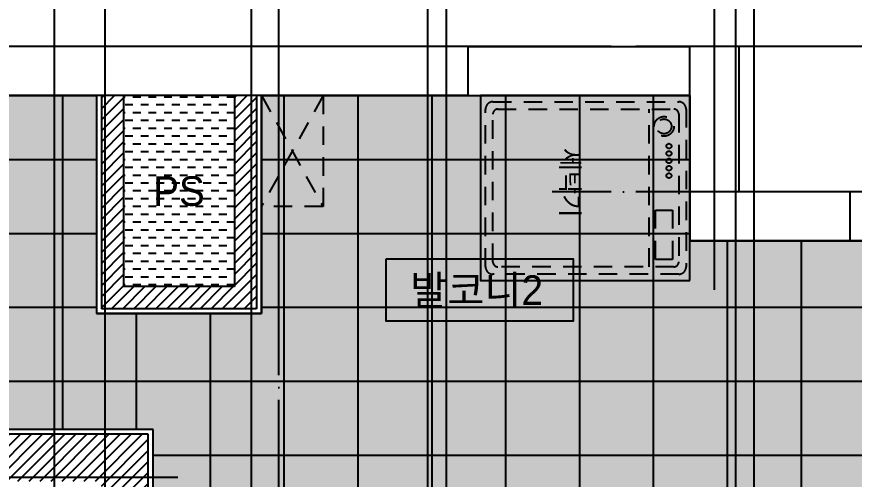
# Model space of a CAD drawing. Header units: millimetres. Extents: x -24416 to 92204, y -190080 to 23760.
# Drawn here: x 14814 to 18215, y -33398 to -31520 of the extents above; entities that cross this region are included whole.
import ezdxf
from ezdxf.enums import TextEntityAlignment as Align

# ---------------------------------------------------------------- set-up
doc = ezdxf.new("R2010")
doc.units = ezdxf.units.MM
doc.header["$LTSCALE"] = 50
for name, pattern in [('AUDIT_D_220706163347-0', [0]), ('CEN', [62, 60, -1, 0, -1]), ('HD', [2.5, 1.5, -1]), ('HID', [2.5, 1.5, -1])]:
    doc.linetypes.add(name, pattern=pattern)
doc.layers.get('defpoints').update_dxf_attribs({"color": 139})
for name, color, linetype in [('A-SOL252', 252, 'Continuous'), ('A_HAT', 8, 'Continuous'), ('AA-단열-바닥-욕실', 30, 'Continuous'), ('CEN_CON', 1, 'CEN'), ('CEN_WALL', 12, 'CEN'), ('CONC', 2, 'Continuous'), ('ELE3_CON', 7, 'Continuous'), ('ETC', 6, 'Continuous'), ('FIN', 6, 'Continuous'), ('FUR_가구', 8, 'HD'), ('FUR_가전', 8, 'HID'), ('ROM', 7, 'AUDIT_D_220706163347-0'), ('WAL', 3, 'Continuous'), ('바닥타일', 8, 'Continuous'), ('실명', 3, 'AUDIT_D_220706163347-0'), ('실명박스', 7, 'AUDIT_D_220706163347-0')]:
    doc.layers.add(name, color=color, linetype=linetype)
doc.layers.add('AA-CEN', color=1, linetype='CEN', plot=False)
doc.layers.add('MC', color=135, linetype='Continuous', plot=False)
doc.styles.add('HAUD01', font='Dotum.ttf')
doc.styles.add('맑은 고딕', font='malgun.ttf')

# ---------------------------------------------------------------- blocks, each defined once
blk = doc.blocks.new('A$Ca96da67e')
at = {"layer": 'FUR_가구'}
for p, q in [((250, 450), (0, 0)), ((0, 450), (250, 0))]:
    blk.add_line(p, q, dxfattribs=at)
blk.add_lwpolyline([(250, 0), (0, 0), (0, 450), (250, 450)], close=True, dxfattribs=at)
blk = doc.blocks.new('세탁기-850')
at = {"layer": 'defpoints'}
blk.add_lwpolyline([(0, 0), (-750, 0), (-750, -850), (0, -850)], close=True, dxfattribs=at)
at = {"layer": 'FUR_가전'}
blk.add_line((-55, -165), (-695, -165), dxfattribs=at)
for points in [[(-695, -830, -0.414214), (-725, -800), (-725, -45, -0.414214), (-695, -15), (-55, -15, -0.414214), (-25, -45), (-25, -800, -0.414214), (-55, -830)], [(-695, -780), (-695, -65, -0.414214), (-675, -45), (-75, -45, -0.414214), (-55, -65), (-55, -780, -0.414214), (-75, -800), (-675, -800, -0.414214)]]:
    blk.add_lwpolyline(points, format="xyb", close=True, dxfattribs=at)
blk.add_lwpolyline([(-85, -140), (-285, -140), (-285, -70), (-85, -70)], close=True, dxfattribs=at)
for centre, radius in [((-625.1, -105), 40), ((-625.1, -105), 30), ((-545.1, -85), 10), ((-515.1, -85), 10), ((-485.1, -85), 10), ((-455.1, -85), 10), ((-425.1, -85), 10)]:
    blk.add_circle(centre, radius, dxfattribs=at)
at = {"layer": 'FUR_가전', "style": '맑은 고딕'}
blk.add_text('세탁기', height=75, rotation=0, dxfattribs=at).set_placement((-537.9, -523.5))
blk = doc.blocks.new('U-84A(기본)', base_point=(206477.1, -21253.3))
at = {"layer": 'A-SOL252'}
h = blk.add_hatch(dxfattribs=at)
h.set_pattern_fill('DASH', color=256, scale=10, style=0)
h.set_pattern_definition([(0, (-50, 0), (31.75, 31.75), [31.75, -31.75])])
h.paths.add_polyline_path([(217082.1, -11118.3), (216632.1, -11118.3), (216632.1, -11913.3), (217082.1, -11913.3)])
at = {"layer": 'A_HAT'}
h = blk.add_hatch(dxfattribs=at)
h.set_pattern_fill('ANSI31', color=256, scale=10, style=0)
h.set_pattern_definition([(45, (-50, 0), (-22.4506403, 22.4506403), [])])
h.paths.add_polyline_path([(216632.1, -11118.3), (216542.1, -11118.3), (216542.1, -11983.3), (217172.1, -11983.3), (217172.1, -11118.3), (217082.1, -11118.3), (217082.1, -11893.3), (216632.1, -11893.3)])
h = blk.add_hatch(dxfattribs=at)
h.set_pattern_fill('ANSI31', color=256, scale=10, style=0)
h.paths.add_polyline_path([(216732.1, -12493.3), (215152.1, -12493.3), (215152.1, -12683.3), (216542.1, -12683.3), (216542.1, -12923.3), (216732.1, -12923.3)])
at = {"layer": '바닥타일'}
h = blk.add_hatch(dxfattribs=at)
h.set_pattern_fill('_USER', color=256, scale=300, double=1, pattern_type=0)
h.set_pattern_definition([(0, (0, 0), (0, 300), []), (90, (0, 0), (-300, 2e-14), [])])
h.paths.add_polyline_path([(212822.1, -12473.3), (212822.1, -11118.3), (216522.1, -11118.3), (216522.1, -12003.3), (217192.1, -12003.3), (217192.1, -11118.3), (218932.1, -11118.3), (218932.1, -11708.3), (221162.1, -11708.3), (221162.1, -12913.3), (216752.1, -12913.3), (216752.1, -12473.3)])
at = {"layer": 'CEN_CON'}
for p, q in [((217262.1, -21553.3), (217262.1, -10618.3)), ((219032.1, -11906.5), (219032.1, -10618.3)), ((221712.1, -10918.3), (211822.1, -10918.3)), ((221712.1, -11508.3), (218372.8, -11508.3))]:
    blk.add_line(p, q, dxfattribs=at)
at = {"layer": 'CEN_WALL'}
for p, q in [((216557.1, -13413.3), (216557.1, -10618.3)), ((217867.1, -10618.3), (217867.1, -14323.3)), ((219117.1, -10618.3), (219117.1, -15873.3)), ((216852.1, -12668.3), (212452.1, -12668.3))]:
    blk.add_line(p, q, dxfattribs=at)
at = {"layer": 'CONC'}
for p, q in [((218032.1, -10918.3), (215152.1, -10918.3)), ((218032.1, -11118.3), (218032.1, -10918.3)), ((219132.1, -10918.3), (218932.1, -10918.3)), ((218932.1, -11708.3), (218932.1, -10918.3)), ((219132.1, -11508.3), (219132.1, -10918.3)), ((218032.1, -11118.3), (215152.1, -11118.3)), ((219582.1, -11508.3), (219132.1, -11508.3)), ((219582.1, -11508.3), (219582.1, -11708.3)), ((219582.1, -11708.3), (218932.1, -11708.3))]:
    blk.add_line(p, q, dxfattribs=at)
at = {"layer": 'ELE3_CON'}
for p, q in [((218032.1, -10918.3), (218932.1, -10918.3)), ((218032.1, -11118.3), (218932.1, -11118.3)), ((220582.1, -11508.3), (219582.1, -11508.3)), ((220582.1, -11708.3), (219582.1, -11708.3))]:
    blk.add_line(p, q, dxfattribs=at)
at = {"layer": 'FIN'}
for p, q in [((216522.1, -11118.3), (216522.1, -12003.3)), ((217192.1, -11118.3), (217192.1, -12003.3)), ((217192.1, -12003.3), (216522.1, -12003.3)), ((216752.1, -12473.3), (215132.1, -12473.3)), ((216752.1, -12923.3), (216752.1, -12473.3))]:
    blk.add_line(p, q, dxfattribs=at)
at = {"layer": 'MC'}
for p, q in [((216352.1, -13413.3), (216352.1, -10618.3)), ((217152.1, -21553.3), (217152.1, -10618.3)), ((217942.1, -10618.3), (217942.1, -14323.3)), ((219192.1, -10618.3), (219192.1, -15873.3))]:
    blk.add_line(p, q, dxfattribs=at)
at = {"layer": 'WAL'}
for p, q in [((216542.1, -11118.3), (216542.1, -11983.3)), ((216632.1, -11118.3), (216632.1, -11893.3)), ((217082.1, -11118.3), (217082.1, -11893.3)), ((217172.1, -11118.3), (217172.1, -11983.3)), ((217082.1, -11893.3), (216632.1, -11893.3)), ((217172.1, -11983.3), (216542.1, -11983.3)), ((216732.1, -12493.3), (215152.1, -12493.3)), ((216732.1, -12923.3), (216732.1, -12493.3))]:
    blk.add_line(p, q, dxfattribs=at)
at = {"layer": 'FUR_가구'}
blk.add_blockref('A$Ca96da67e', (217192.1, -11568.3), dxfattribs=at)
at = {"layer": 'FUR_가전', "rotation": 270}
blk.add_blockref('세탁기-850', (218932.1, -11868.3), dxfattribs=at)
blk = doc.blocks.new('A$C415C5DAF')
at = {"layer": '실명박스'}
blk.add_lwpolyline([(3827, -50881.5), (3827, -51131.5), (4589, -51131.5), (4589, -50881.5)], close=True, dxfattribs=at)
at = {"layer": 'ROM', "color": 3, "style": 'HAUD01'}
blk.add_text('PS', height=120, dxfattribs=at).set_placement((2987.1, -50605), align=Align.MIDDLE)
at = {"layer": '실명', "style": 'HAUD01'}
blk.add_text('발코니2', height=120, dxfattribs=at).set_placement((4196.2, -51005.7), align=Align.MIDDLE)
blk = doc.blocks.new('A$C1CAF0AFA')
at = {"layer": 'ETC'}
h = blk.add_hatch(dxfattribs=at)
h.set_pattern_fill('CROSS', color=256, scale=10, angle=45)
h.set_pattern_definition([(45, (130855.346, -23760), (7e-15, 89.80256), [31.75, -95.25]), (135, (130877.796, -23760), (-89.80256, 7e-15), [31.75, -95.25])])
h.paths.add_polyline_path([(17937.5, -65535.4), (19777.5, -65535.4), (19777.5, -64245.4), (17937.5, -64245.4)])
h.paths.add_polyline_path([(5217.5, -65535.4), (5217.5, -64430.4), (16167.5, -64430.4), (16167.5, -64255.4), (17807.5, -64255.4), (17807.5, -65535.4)])
h.paths.add_polyline_path([(11437.5, -55600.4), (15137.5, -55600.4), (15137.5, -56485.4), (15807.5, -56485.4), (15807.5, -55600.4), (17547.5, -55600.4), (17547.5, -56190.4), (19777.5, -56190.4), (19777.5, -57395.4), (15367.5, -57395.4), (15367.5, -56955.4), (11437.5, -56955.4)])
at = {"layer": 'AA-CEN'}
blk.add_lwpolyline([(11437.5, -55600.4), (15137.5, -55600.4), (15137.5, -56485.4), (15807.5, -56485.4), (15807.5, -55600.4), (17547.5, -55600.4), (17547.5, -56190.4), (19777.5, -56190.4), (19777.5, -57395.4), (15367.5, -57395.4), (15367.5, -56955.4), (11437.5, -56955.4), (11437.5, -55600.4)], dxfattribs=at)

msp = doc.modelspace()

# ---------------------------------------------------------------- block references
msp.add_blockref('U-84A(기본)', (5092.5, -41975.4))
at = {"layer": 'AA-단열-바닥-욕실'}
msp.add_blockref('A$C1CAF0AFA', (0, 23760), dxfattribs=at)
at = {"layer": '실명박스'}
msp.add_blockref('A$C415C5DAF', (12485.4, 18377.1), dxfattribs=at)

doc.saveas('drawing.dxf')
